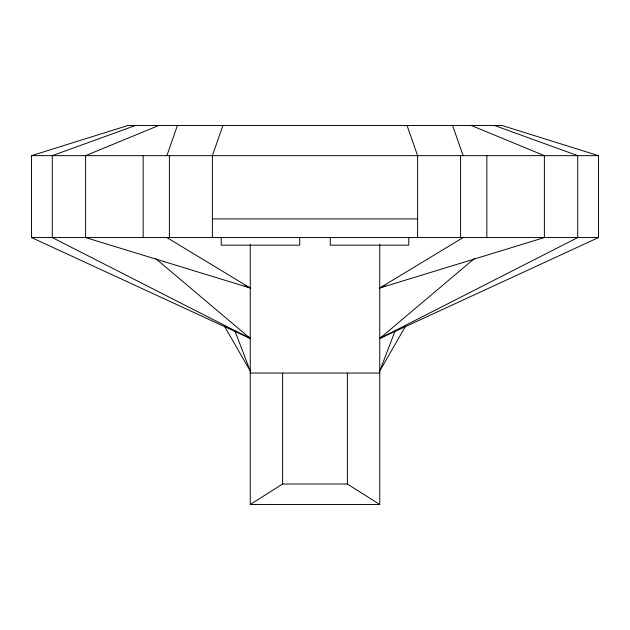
<?xml version="1.0" encoding="UTF-8"?>
<svg xmlns="http://www.w3.org/2000/svg" width="630" height="630" viewBox="0 0 630 630"><rect width="100%" height="100%" fill="white"/><g stroke="black" fill="none" stroke-linecap="round" stroke-linejoin="round"><path stroke-width="0.94" d="M166.879 155.657L177.416 125.512M222.925 125.512L212.389 155.657L212.389 237.565M395.136 330.805L379.748 371.023L405.696 325.97M381.875 336.42L379.748 338.467L598.5 237.565L598.5 155.657L502.094 125.512L127.906 125.512L31.5 155.657L31.5 237.565L250.252 338.467L248.125 336.42M474.406 258.505L379.748 338.467L577.718 237.565L577.718 155.657L494.574 125.512M250.252 244.353L250.252 504.488L282.626 484.005L347.374 484.005L379.748 504.488L379.748 244.353M471.319 125.512L544.383 155.657L544.383 237.565L379.748 288.012L463.121 237.565M379.748 288.012L385.174 285.721M158.681 125.512L85.617 155.657L85.617 237.565L250.252 288.012L166.879 237.565M135.426 125.512L52.282 155.657L52.282 237.565L250.252 338.467L155.594 258.505M31.5 155.657L598.5 155.657M212.389 218.933L417.611 218.933M31.5 237.565L598.5 237.565M250.252 373.047L379.748 373.047M250.252 504.488L379.748 504.488M244.826 285.721L250.252 288.012M224.304 325.97L250.252 371.023L234.864 330.805M452.584 125.512L463.121 155.657M407.074 125.512L417.611 155.657L417.611 237.565M486.84 155.657L486.84 237.565M460.593 155.657L460.593 237.565M408.768 237.565L408.768 245.18L330.262 245.18L330.262 237.565M347.374 373.047L347.374 484.005M299.738 237.565L299.738 245.18L221.232 245.18L221.232 237.565M282.626 373.047L282.626 484.005M169.407 155.657L169.407 237.565M143.16 155.657L143.16 237.565"/></g></svg>
